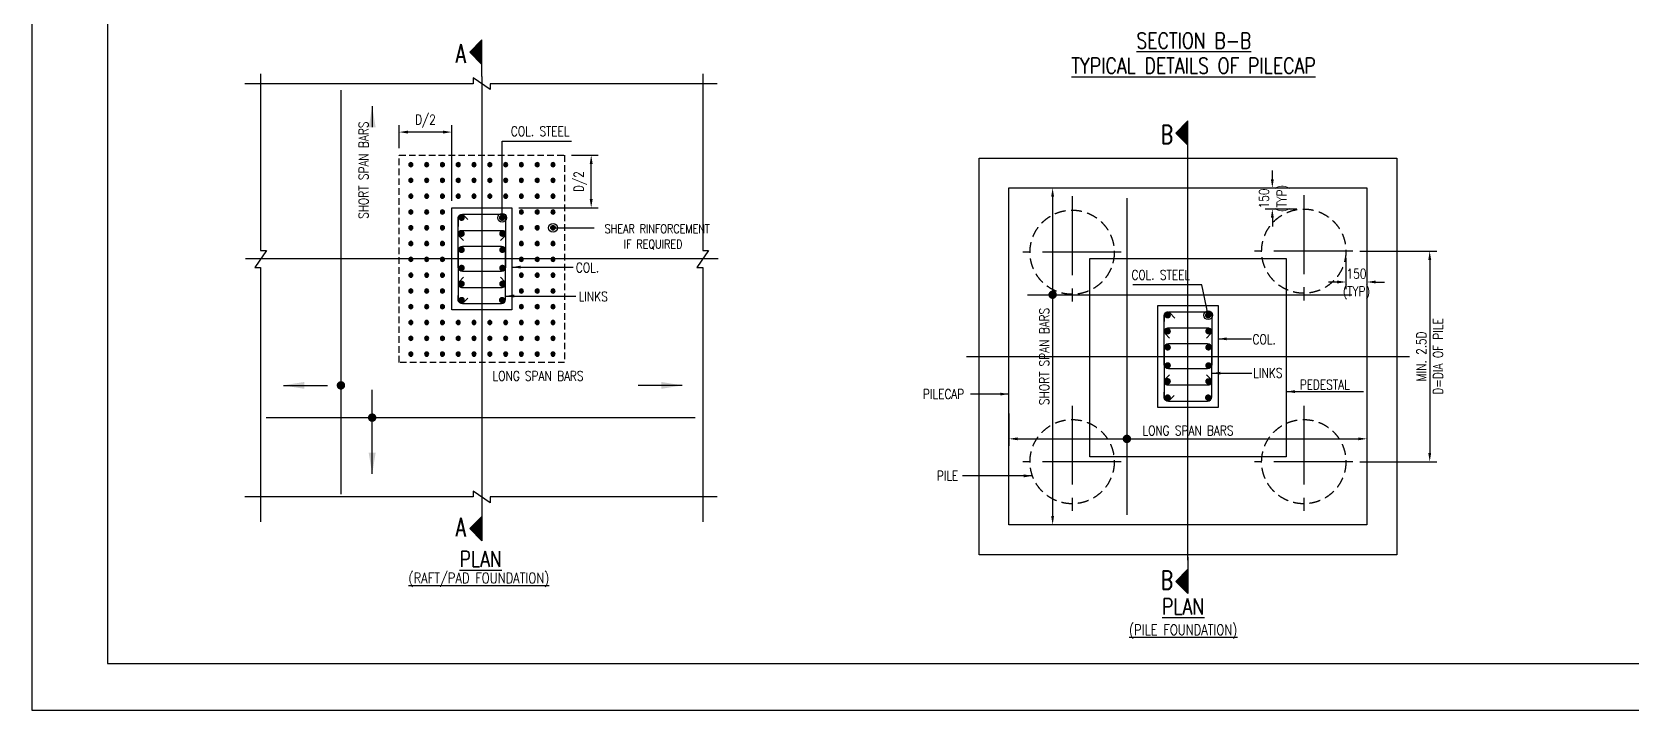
# Model space of a CAD drawing. Extents: x 324505 to 1272425, y -526289 to -156124.
# Drawn here: x 458845 to 504406, y -362395 to -343070 of the extents above; entities that cross this region are included whole.
import ezdxf
from ezdxf.enums import TextEntityAlignment as Align
from ezdxf.lldxf.tags import DXFTag

# ---------------------------------------------------------------- set-up
doc = ezdxf.new("R2010")
doc.units = 0
doc.header["$LTSCALE"] = 500
doc.header["$MEASUREMENT"] = 0
doc.header["$PDMODE"] = 35
doc.header["$PDSIZE"] = -15
doc.linetypes.add('CENTER2', pattern=[1.125, 0.75, -0.125, 0.125, -0.125])
doc.linetypes.add('HIDDEN2', pattern=[0.1875, 0.125, -0.0625])
doc.layers.get('DEFPOINTS').update_dxf_attribs({"color": 4})
for name, color, linetype in [('CEN', 8, 'CENTER'), ('COL', 1, 'Continuous'), ('DIM', 5, 'Continuous'), ('DIM1', 5, 'Continuous'), ('FOOT', 4, 'Continuous'), ('LINK', 2, 'Continuous'), ('MISC', 5, 'Continuous'), ('NO. SECTION', 1, 'Continuous'), ('S-CONCRET LINE', 4, 'Continuous'), ('S-DIM-1', 5, 'Continuous'), ('S-R.C.C. PILE', 2, 'HIDDEN'), ('S-REINFORCEMENT', 6, 'Continuous'), ('S-TEXT-1', 4, 'Continuous'), ('S-TITLE', 6, 'Continuous'), ('s_TITILE', 9, 'Continuous'), ('TEXT1', 2, 'Continuous')]:
    doc.layers.add(name, color=color, linetype=linetype)
doc.styles.add('ROMANS', font='simplex.shx', dxfattribs={"width": 0.8, "height": 275, "bigfont": 'bigfont.shx'})
doc.styles.add('ROMANS22', font='simplex.shx', dxfattribs={"width": 0.8})
tags = doc.linetypes.add('CENTER', pattern=[2, 1.25, -0.25, 0.25, -0.25]).pattern_tags.tags
tags[10:11] = [DXFTag(74, 4), DXFTag(75, 0), DXFTag(340, '0'), DXFTag(46, 1.0), DXFTag(50, 0.0), DXFTag(44, 0.0), DXFTag(45, 0.0)]
tags[8:9] = [DXFTag(74, 4), DXFTag(75, 0), DXFTag(340, '0'), DXFTag(46, 1.0), DXFTag(50, 0.0), DXFTag(44, 0.0), DXFTag(45, 0.0)]
tags[6:7] = [DXFTag(74, 4), DXFTag(75, 0), DXFTag(340, '0'), DXFTag(46, 1.0), DXFTag(50, 0.0), DXFTag(44, 0.0), DXFTag(45, 0.0)]
tags[4:5] = [DXFTag(74, 4), DXFTag(75, 0), DXFTag(340, '0'), DXFTag(46, 1.0), DXFTag(50, 0.0), DXFTag(44, 0.0), DXFTag(45, 0.0)]
tags = doc.linetypes.add('HIDDEN', pattern=[0.375, 0.25, -0.125]).pattern_tags.tags
tags[6:7] = [DXFTag(74, 4), DXFTag(75, 0), DXFTag(340, '0'), DXFTag(46, 1.0), DXFTag(50, 0.0), DXFTag(44, 0.0), DXFTag(45, 0.0)]
tags[4:5] = [DXFTag(74, 4), DXFTag(75, 0), DXFTag(340, '0'), DXFTag(46, 1.0), DXFTag(50, 0.0), DXFTag(44, 0.0), DXFTag(45, 0.0)]
doc.dimstyles.new('DIM 4-100', dxfattribs={"dimscale": 100, "dimtxt": 2.5, "dimasz": 2.5, "dimexe": 1, "dimexo": 1, "dimgap": 1, "dimtad": 1, "dimdec": 0, "dimlfac": 0.25, "dimzin": 0, "dimdsep": 46, "dimtxsty": 'ROMANS22', "dimcen": 2.5, "dimclrd": 5, "dimclre": 5, "dimclrt": 4, "dimadec": 0, "dimazin": 0, "dimtfac": 1, "dimtdec": 0, "dimtmove": 0, "dimatfit": 3, "dimfxl": 0, "dimtolj": 1, "dimtzin": 0, "dimarcsym": 0})
doc.dimstyles.new('dim100', dxfattribs={"dimtxt": 250, "dimasz": 250, "dimexe": 200, "dimexo": 200, "dimgap": 100, "dimtad": 1, "dimdec": 0, "dimzin": 0, "dimdsep": 46, "dimtxsty": 'ROMANS', "dimcen": 0, "dimclrd": 5, "dimclre": 5, "dimclrt": 4, "dimadec": 0, "dimazin": 0, "dimtfac": 1, "dimtdec": 0, "dimtix": 1, "dimtofl": 0, "dimtmove": 2, "dimatfit": 3, "dimfxl": 0, "dimtolj": 1, "dimtzin": 0, "dimlwd": -1, "dimlwe": -1, "dimarcsym": 0})
doc.dimstyles.new('dim25', dxfattribs={"dimtxt": 250, "dimasz": 250, "dimexe": 200, "dimexo": 200, "dimgap": 100, "dimtad": 1, "dimdec": 0, "dimlfac": 0.25, "dimzin": 0, "dimdsep": 46, "dimtxsty": 'ROMANS', "dimcen": 0, "dimclrd": 5, "dimclre": 5, "dimclrt": 4, "dimadec": 0, "dimazin": 0, "dimtfac": 1, "dimtdec": 0, "dimtix": 1, "dimtofl": 0, "dimtmove": 2, "dimatfit": 3, "dimfxl": 0, "dimtolj": 1, "dimtzin": 0, "dimlwd": -1, "dimlwe": -1, "dimarcsym": 0})
doc.dimstyles.new('dim33.33', dxfattribs={"dimtxt": 250, "dimasz": 250, "dimexe": 200, "dimexo": 200, "dimgap": 100, "dimtad": 1, "dimdec": 0, "dimlfac": 0.333331, "dimzin": 0, "dimdsep": 46, "dimtxsty": 'ROMANS', "dimcen": 0, "dimclrd": 5, "dimclre": 5, "dimclrt": 4, "dimadec": 0, "dimazin": 0, "dimtfac": 1, "dimtdec": 0, "dimtix": 1, "dimtofl": 0, "dimtmove": 2, "dimatfit": 3, "dimfxl": 0, "dimtolj": 1, "dimtzin": 0, "dimlwd": -1, "dimlwe": -1, "dimarcsym": 0})

# ---------------------------------------------------------------- blocks, each defined once
blk = doc.blocks.new('*D145')
at = {"layer": 'DEFPOINTS', "color": 0}
for p in [(486682, -353746), (496882, -353746), (496882, -354666)]:
    blk.add_point(p, dxfattribs=at)
at = {"layer": 'S-TEXT-1', "color": 5, "linetype": 'ByBlock'}
for p, q in [((486682, -353946), (486682, -354866)), ((496882, -353946), (496882, -354866)), ((486932, -354666), (496632, -354666))]:
    blk.add_line(p, q, dxfattribs=at)
at = {"layer": 'S-TEXT-1', "color": 5}
for points in [[(486932, -354625), (486932, -354708), (486682, -354666)], [(496632, -354708), (496632, -354625), (496882, -354666)]]:
    blk.add_solid(points, dxfattribs=at)
at = {"layer": 'S-TEXT-1', "color": 4, "insert": (491782, -354429), "char_height": 275, "attachment_point": 5, "style": 'ROMANS'}
blk.add_mtext('\\A1;LONG SPAN BARS ', dxfattribs=at)
blk = doc.blocks.new('*D146')
at = {"layer": 'DEFPOINTS', "color": 0}
for p in [(488345, -347517), (487926, -357117), (488345, -357117)]:
    blk.add_point(p, dxfattribs=at)
at = {"layer": 'S-TEXT-1', "color": 5, "linetype": 'ByBlock'}
for p, q in [((488145, -347517), (487726, -347517)), ((487926, -347767), (487926, -356867)), ((488145, -357117), (487726, -357117))]:
    blk.add_line(p, q, dxfattribs=at)
at = {"layer": 'S-TEXT-1', "color": 5}
for points in [[(487967, -347767), (487884, -347767), (487926, -347517)], [(487884, -356867), (487967, -356867), (487926, -357117)]]:
    blk.add_solid(points, dxfattribs=at)
at = {"layer": 'S-TEXT-1', "color": 4, "insert": (487688, -352317), "char_height": 275, "attachment_point": 5, "rotation": 90, "style": 'ROMANS'}
blk.add_mtext('\\A1;SHORT SPAN BARS', dxfattribs=at)
blk = doc.blocks.new('*D149')
at = {"layer": 'DEFPOINTS', "color": 0}
for p in [(494186, -347517), (495082, -347517), (495082, -348117)]:
    blk.add_point(p, dxfattribs=at)
at = {"layer": 'S-DIM-1', "color": 5}
for p, q in [((494186, -347267), (494186, -347017)), ((494882, -347517), (493986, -347517)), ((494882, -348117), (493986, -348117)), ((494186, -348367), (494186, -348617))]:
    blk.add_line(p, q, dxfattribs=at)
for points in [[(494144, -347267), (494227, -347267), (494186, -347517)], [(494227, -348367), (494144, -348367), (494186, -348117)]]:
    blk.add_solid(points, dxfattribs=at)
at = {"layer": 'S-DIM-1', "color": 4, "char_height": 275, "attachment_point": 5, "rotation": 90, "style": 'ROMANS'}
for s, insert in [('\\A1;150', (493948, -347817)), ('(TYP)', (494495, -347817))]:
    blk.add_mtext(s, dxfattribs=dict(at, insert=insert))
blk = doc.blocks.new('*D150')
at = {"layer": 'DEFPOINTS', "color": 0}
for p in [(496282, -349317), (496882, -349317), (496882, -350196)]:
    blk.add_point(p, dxfattribs=at)
at = {"layer": 'S-DIM-1', "color": 5}
for p, q in [((496282, -349517), (496282, -350396)), ((496882, -349517), (496882, -350396)), ((496032, -350196), (495782, -350196)), ((497132, -350196), (497382, -350196))]:
    blk.add_line(p, q, dxfattribs=at)
for points in [[(496032, -350238), (496032, -350154), (496282, -350196)], [(497132, -350154), (497132, -350238), (496882, -350196)]]:
    blk.add_solid(points, dxfattribs=at)
at = {"layer": 'S-DIM-1', "color": 4, "char_height": 275, "attachment_point": 5, "style": 'ROMANS'}
for s, insert in [('\\A1;150', (496582, -349959)), ('(TYP)', (496582, -350506))]:
    blk.add_mtext(s, dxfattribs=dict(at, insert=insert))
blk = doc.blocks.new('*D163')
at = {"layer": 'DEFPOINTS', "color": 0}
for p in [(496483, -349317), (496483, -355317), (498670, -355317)]:
    blk.add_point(p, dxfattribs=at)
at = {"layer": 'S-DIM-1', "color": 5}
for p, q in [((496683, -349317), (498870, -349317)), ((498670, -349567), (498670, -355067)), ((496683, -355317), (498870, -355317))]:
    blk.add_line(p, q, dxfattribs=at)
for points in [[(498712, -349567), (498629, -349567), (498670, -349317)], [(498629, -355067), (498712, -355067), (498670, -355317)]]:
    blk.add_solid(points, dxfattribs=at)
at = {"layer": 'S-DIM-1', "color": 4, "char_height": 275, "attachment_point": 5, "rotation": 90, "style": 'ROMANS'}
for s, insert in [('D=DIA OF PILE', (498908, -352317)), ('\\A1;MIN. 2.5D', (498433, -352317))]:
    blk.add_mtext(s, dxfattribs=dict(at, insert=insert))
blk = doc.blocks.new('A$C148055D2')
at = {"layer": 'S-REINFORCEMENT', "color": 30, "const_width": 50}
blk.add_lwpolyline([(-25, 0, 1), (25, 0, 1)], format="xyb", close=True, dxfattribs=at)
at = {"layer": 'S-REINFORCEMENT'}
blk.add_circle((0, 0), 50, dxfattribs=at)
blk = doc.blocks.new('*D1540')
at = {"layer": 'DEFPOINTS', "color": 0}
for p in [(474021, -346583), (474779, -346583), (472521, -348083)]:
    blk.add_point(p, dxfattribs=at)
at = {"layer": 'S-CONCRET LINE', "color": 5}
for p, q in [((474221, -346583), (474979, -346583)), ((474779, -347833), (474779, -346833)), ((472721, -348083), (474979, -348083))]:
    blk.add_line(p, q, dxfattribs=at)
for points in [[(474820, -346833), (474737, -346833), (474779, -346583)], [(474737, -347833), (474820, -347833), (474779, -348083)]]:
    blk.add_solid(points, dxfattribs=at)
at = {"layer": 'S-CONCRET LINE', "color": 4, "insert": (474469, -347333), "char_height": 275, "attachment_point": 5, "rotation": 90, "style": 'ROMANS'}
blk.add_mtext('\\A1;D/2', dxfattribs=at)
blk = doc.blocks.new('*D1547')
at = {"layer": 'DEFPOINTS', "color": 0}
for p in [(469307, -345923), (469307, -346583), (470807, -348083)]:
    blk.add_point(p, dxfattribs=at)
at = {"layer": 'S-CONCRET LINE', "color": 5}
for p, q in [((469307, -346383), (469307, -345723)), ((470807, -347883), (470807, -345723)), ((470557, -345923), (469557, -345923))]:
    blk.add_line(p, q, dxfattribs=at)
for points in [[(469557, -345882), (469557, -345965), (469307, -345923)], [(470557, -345965), (470557, -345882), (470807, -345923)]]:
    blk.add_solid(points, dxfattribs=at)
at = {"layer": 'S-CONCRET LINE', "color": 4, "insert": (470057, -345614), "char_height": 275, "attachment_point": 5, "style": 'ROMANS'}
blk.add_mtext('\\A1;D/2', dxfattribs=at)
blk = doc.blocks.new('zw$155A')
at = {"layer": 's_TITILE', "color": 7}
blk.add_lwpolyline([(0, 0), (88000, 0), (88000, 58000), (0, 58000)], close=True, dxfattribs=at)
at = {"layer": 's_TITILE', "color": 1}
blk.add_lwpolyline([(1300, 800), (78500, 800), (78500, 57200), (1300, 57200)], close=True, dxfattribs=at)

msp = doc.modelspace()

# ---------------------------------------------------------------- hatches: boundary and pattern name
at = {"layer": 'NO. SECTION', "ltscale": 5}
h = msp.add_hatch(dxfattribs=at)
h.set_pattern_fill('ANSI31', color=256, scale=220.680914, angle=90, style=0)
h.set_pattern_definition([(225, (474017.764, -252878.242), (-19.505621, 19.505621), [])])
h.paths.add_polyline_path([(471321.946, -343646.102), (471663.872, -343298.115), (471663.872, -343994.09)])
h = msp.add_hatch(dxfattribs=at)
h.set_pattern_fill('ANSI31', color=256, scale=220.680914, angle=90, style=0)
h.set_pattern_definition([(225, (494135.596, -250468.587), (-19.505621, 19.505621), [])])
h.paths.add_polyline_path([(491439.779, -345952.927), (491781.704, -345604.94), (491781.704, -346300.915)])
h = msp.add_hatch(dxfattribs=at)
h.set_pattern_fill('ANSI31', color=256, scale=220.680914, angle=90, style=0)
h.set_pattern_definition([(225, (474017.764, -250348.242), (-19.505621, 19.505621), [])])
h.paths.add_polyline_path([(471321.946, -357223.277), (471663.872, -357571.264), (471663.872, -356875.289)])
h = msp.add_hatch(dxfattribs=at)
h.set_pattern_fill('ANSI31', color=256, scale=220.680914, angle=90, style=0)
h.set_pattern_definition([(225, (494135.596, -251855.205), (-19.505621, 19.505621), [])])
h.paths.add_polyline_path([(491439.779, -358730.24), (491781.704, -359078.227), (491781.704, -358382.252)])

# ---------------------------------------------------------------- linework, layer by layer
at = {"layer": 'CEN'}
for p, q in [((471663.872, -344338.573), (471663.872, -356530.806)), ((491781.704, -358119.298), (491781.704, -346514.185)), ((478398.189, -349537.689), (464929.555, -349537.689)), ((485468.419, -352316.741), (498094.99, -352316.741))]:
    msp.add_line(p, q, dxfattribs=at)
at = {"layer": 'COL', "color": 8, "linetype": 'HIDDEN2', "ltscale": 3}
msp.add_lwpolyline([(469306.969, -352492.276), (469306.969, -346583.103), (474020.775, -346583.103), (474020.775, -352492.276)], close=True, dxfattribs=at)
at = {"layer": 'COL', "color": 4}
for points in [[(470806.969, -350992.276), (470806.969, -348083.103), (472520.775, -348083.103), (472520.775, -350992.276)], [(490924.801, -353771.328), (490924.801, -350862.155), (492638.607, -350862.155), (492638.607, -353771.328)]]:
    msp.add_lwpolyline(points, close=True, dxfattribs=at)
at = {"layer": 'DEFPOINTS', "color": 0, "linetype": 'ByBlock'}
for p in [(472520.775, -348083.103), (470806.969, -350992.276), (492638.607, -350862.155), (490924.801, -353771.328)]:
    msp.add_point(p, dxfattribs=at)
at = {"layer": 'DIM', "color": 8}
for points in [[(478366.04, -344547.481), (471903.457, -344547.481), (471903.457, -344713.845), (471416.64, -344381.117), (471416.64, -344547.481), (464907.927, -344547.481)], [(465360.12, -344259.815), (465360.12, -349297.923), (465526.484, -349297.923), (465193.756, -349784.74), (465360.12, -349784.74), (465360.12, -357033.932)], [(477954.997, -344259.815), (477954.997, -349297.923), (478121.361, -349297.923), (477788.633, -349784.74), (477954.997, -349784.74), (477954.997, -357033.932)], [(478366.04, -356319.284), (471903.457, -356319.284), (471903.457, -356485.648), (471416.64, -356152.92), (471416.64, -356319.284), (464907.927, -356319.284)]]:
    msp.add_lwpolyline(points, dxfattribs=at)
at = {"layer": 'DIM'}
for points in [[(468538.535, -344737.396, 0, 210.546, 0), (468538.535, -345188.565, 0, 0, 0), (468538.535, -344737.396, 0, 0, 0), (468538.535, -355664.712, 210.546, 0, 0), (468538.535, -356115.881, 210.546, 0, 0)], [(477824.138, -353142.612, 0, 210.546, 0), (477372.969, -353142.612, 0, 0, 0), (477824.138, -353142.612, 0, 0, 0), (466007.17, -353142.612, 210.546, 0, 0), (465556.001, -353142.612, 210.546, 0, 0)]]:
    msp.add_lwpolyline(points, format="xyseb", dxfattribs=at)
at = {"layer": 'FOOT', "color": 8, "linetype": 'HIDDEN', "ltscale": 5}
msp.add_lwpolyline([(485829.496, -346664.533), (497733.912, -346664.533), (497733.912, -357968.95), (485829.496, -357968.95)], close=True, dxfattribs=at)
at = {"layer": 'FOOT', "linetype": 'Continuous'}
msp.add_lwpolyline([(486681.704, -347516.741), (496881.704, -347516.741), (496881.704, -357116.741), (486681.704, -357116.741)], close=True, dxfattribs=at)
at = {"layer": 'LINK'}
for points in [[(471267.638, -348419.332), (471148.676, -348300.371, 0.677498569), (470987.436, -348383.882), (470987.436, -348616.061)], [(470987.436, -348555.018), (470987.436, -348383.882, -0.66241813), (471148.676, -348300.371), (471163.641, -348315.336)], [(471141.125, -349016.952), (471017.349, -348885.676, -0.657599654), (471086.47, -348725.504), (472245.307, -348725.504, -0.657599654), (472314.428, -348885.676), (472190.652, -349016.952)], [(471141.125, -350058.427), (471017.349, -350189.703, 0.657599654), (471086.47, -350349.875), (472245.307, -350349.875, 0.657599654), (472314.428, -350189.703), (472190.652, -350058.427)], [(471267.638, -350656.046), (471148.676, -350775.008, -0.677498569), (470987.436, -350691.496), (470987.436, -350578.061)], [(491408.97, -351222.885), (491266.509, -351079.423, 0.687558602), (491105.269, -351170.531), (491105.269, -351323.303)], [(491258.957, -351796.004), (491135.182, -351664.728, -0.657599654), (491204.302, -351504.556), (492363.14, -351504.556, -0.657599654), (492432.261, -351664.728), (492308.485, -351796.004)], [(491258.957, -352837.479), (491135.182, -352968.755, 0.657599654), (491204.302, -353128.927), (492363.14, -353128.927, 0.657599654), (492432.261, -352968.755), (492308.485, -352837.479)], [(491385.47, -353435.098), (491266.509, -353554.06, -0.677498569), (491105.269, -353470.549), (491105.269, -353337.803)]]:
    msp.add_lwpolyline(points, format="xyb", dxfattribs=at)
for points in [[(470987.436, -349772.917), (470987.436, -348383.882, -0.414213562), (471107.748, -348263.57), (472219.996, -348263.57, -0.414213562), (472340.307, -348383.882), (472340.307, -349772.917, -0.414213562), (472219.996, -349893.229), (471107.748, -349893.229, -0.414213562)], [(470987.436, -349302.461), (470987.436, -350691.496, 0.414213562), (471107.748, -350811.808), (472219.996, -350811.808, 0.414213562), (472340.307, -350691.496), (472340.307, -349302.461, 0.414213562), (472219.996, -349182.15), (471107.748, -349182.15, 0.414213562)], [(491105.269, -352551.969), (491105.269, -351162.934, -0.414213562), (491225.58, -351042.623), (492337.828, -351042.623, -0.414213562), (492458.14, -351162.934), (492458.14, -352551.969, -0.414213562), (492337.828, -352672.281), (491225.58, -352672.281, -0.414213562)], [(491105.269, -352081.514), (491105.269, -353470.549, 0.414213562), (491225.58, -353590.86), (492337.828, -353590.86, 0.414213562), (492458.14, -353470.549), (492458.14, -352081.514, 0.414213562), (492337.828, -351961.202), (491225.58, -351961.202, 0.414213562)]]:
    msp.add_lwpolyline(points, format="xyb", close=True, dxfattribs=at)
at = {"layer": 'MISC', "const_width": 120.312}
for points in [[(487865.59, -350558.53, 1), (487985.902, -350558.53, 1)], [(467588.077, -353142.612, 1), (467708.389, -353142.612, 1)], [(468478.379, -354061.788, 1), (468598.691, -354061.788, 1)], [(489981.756, -354666.442, 1), (490102.068, -354666.442, 1)]]:
    msp.add_lwpolyline(points, format="xyb", close=True, dxfattribs=at)
at = {"layer": 'NO. SECTION'}
for p, q in [((471663.872, -343298.115), (471321.946, -343646.102)), ((471663.872, -344338.573), (471663.872, -343298.115)), ((471663.872, -343994.09), (471321.946, -343646.102)), ((491781.704, -345604.94), (491439.779, -345952.927)), ((491781.704, -346514.185), (491781.704, -345604.94)), ((491781.704, -346300.915), (491439.779, -345952.927)), ((471663.872, -356530.806), (471663.872, -357571.264)), ((471663.872, -356875.289), (471321.946, -357223.277)), ((471663.872, -357571.264), (471321.946, -357223.277)), ((491781.704, -358037.769), (491781.704, -359078.227)), ((491781.704, -358382.252), (491439.779, -358730.24)), ((491781.704, -359078.227), (491439.779, -358730.24))]:
    msp.add_line(p, q, dxfattribs=at)
at = {"layer": 'S-R.C.C. PILE', "color": 8, "linetype": 'CENTER2', "ltscale": 6}
for p, q in [((488481.704, -347752.061), (488481.704, -350942.819)), ((495081.704, -347721.363), (495081.704, -350912.12)), ((489882.923, -349347.44), (487080.485, -349347.44)), ((496482.923, -349316.741), (493680.485, -349316.741)), ((488481.704, -353721.363), (488481.704, -356912.12)), ((495081.704, -353721.363), (495081.704, -356912.12)), ((489882.923, -355316.741), (487080.485, -355316.741)), ((496482.923, -355316.741), (493680.485, -355316.741))]:
    msp.add_line(p, q, dxfattribs=at)
at = {"layer": 'S-R.C.C. PILE', "color": 8, "linetype": 'Continuous'}
msp.add_lwpolyline([(488981.704, -355178.803), (488981.704, -349524.217), (494581.704, -349524.217), (494581.704, -355178.803)], close=True, dxfattribs=at)
at = {"layer": 'S-R.C.C. PILE', "color": 8, "linetype": 'HIDDEN2', "ltscale": 5}
for centre in [(488481.704, -349347.44), (495081.704, -349316.741), (488481.704, -355316.741), (495081.704, -355316.741)]:
    msp.add_circle(centre, 1200, dxfattribs=at)
at = {"layer": 'S-REINFORCEMENT'}
for p, q in [((467648.233, -344731.481), (467648.233, -356238.885)), ((490041.912, -347807.969), (490041.912, -356828.294)), ((487210.015, -350558.53), (496446.844, -350558.53)), ((465514.565, -354061.788), (477743.9, -354061.788))]:
    msp.add_line(p, q, dxfattribs=at)
at = {"layer": 'S-REINFORCEMENT', "const_width": 90.234}
for points in [[(471041.353, -348366.004, 1), (471131.587, -348366.004, 1)], [(472284.782, -348364.442, -1), (472194.548, -348364.442, -1)], [(471041.353, -348820.504, 1), (471131.587, -348820.504, 1)], [(472292.782, -348818.942, -1), (472202.548, -348818.942, -1)], [(471041.353, -349281.519, 1), (471131.587, -349281.519, 1)], [(472292.782, -349279.957, -1), (472202.548, -349279.957, -1)], [(471041.353, -349793.86, -1), (471131.587, -349793.86, -1)], [(472292.782, -349795.421, 1), (472202.548, -349795.421, 1)], [(471041.353, -350246.375, -1), (471131.587, -350246.375, -1)], [(472292.782, -350247.936, 1), (472202.548, -350247.936, 1)], [(471041.353, -350709.375, -1), (471131.587, -350709.375, -1)], [(472284.782, -350710.936, 1), (472194.548, -350710.936, 1)], [(491159.185, -351145.056, 1), (491249.419, -351145.056, 1)], [(492402.615, -351143.494, -1), (492312.381, -351143.494, -1)], [(491159.185, -351599.556, 1), (491249.419, -351599.556, 1)], [(492410.615, -351597.994, -1), (492320.381, -351597.994, -1)], [(491159.185, -352060.571, 1), (491249.419, -352060.571, 1)], [(492410.615, -352059.009, -1), (492320.381, -352059.009, -1)], [(491159.185, -352572.912, -1), (491249.419, -352572.912, -1)], [(492410.615, -352574.473, 1), (492320.381, -352574.473, 1)], [(491159.185, -353025.427, -1), (491249.419, -353025.427, -1)], [(492410.615, -353026.988, 1), (492320.381, -353026.988, 1)], [(491159.185, -353488.427, -1), (491249.419, -353488.427, -1)], [(492402.615, -353489.988, 1), (492312.381, -353489.988, 1)]]:
    msp.add_lwpolyline(points, format="xyb", close=True, dxfattribs=at)

# ---------------------------------------------------------------- block references
at = {"xscale": 1.65719696969697, "yscale": 1.65719696969697, "zscale": 1.65719696969697}
msp.add_blockref('zw$155A', (458845.436, -362394.982), dxfattribs=at)
at = {"layer": 'S-REINFORCEMENT', "color": 2, "ltscale": 4, "xscale": -1.18125, "yscale": 1.18125, "zscale": 1.18125, "rotation": 180.0000273131162}
for p in [(469640.654, -346850.662), (470090.654, -346850.662), (470540.654, -346850.662), (470990.654, -346850.662), (471440.654, -346850.662), (471890.654, -346850.662), (472340.654, -346850.662), (472790.654, -346850.662), (473240.654, -346850.662), (473690.654, -346850.662), (469640.654, -347300.662), (470090.654, -347300.662), (470540.654, -347300.662), (470990.654, -347300.662), (471440.654, -347300.662), (471890.654, -347300.662), (472340.654, -347300.662), (472790.654, -347300.662), (473240.654, -347300.662), (473690.654, -347300.662), (469640.654, -347750.662), (470090.654, -347750.662), (470540.654, -347750.662), (470990.654, -347750.662), (471440.654, -347750.662), (471890.654, -347750.662), (472340.654, -347750.662), (472790.654, -347750.662), (473240.654, -347750.662), (473690.654, -347750.662), (469640.654, -348200.662), (470090.654, -348200.662), (470540.654, -348200.662), (472790.654, -348200.662), (473240.654, -348200.662), (473690.654, -348200.662), (469640.654, -348650.662), (470090.654, -348650.662), (470540.654, -348650.662), (472790.654, -348650.662), (473240.654, -348650.662), (473690.654, -348650.662), (469640.654, -349100.662), (470090.654, -349100.662), (470540.654, -349100.662), (472790.654, -349100.662), (473240.654, -349100.662), (473690.654, -349100.662), (469640.654, -349550.662), (470090.654, -349550.662), (470540.654, -349550.662), (472790.654, -349550.662), (473240.654, -349550.662), (473690.654, -349550.662), (469640.654, -350000.662), (470090.654, -350000.662), (470540.654, -350000.662), (472790.654, -350000.662), (473240.654, -350000.662), (473690.654, -350000.662), (469640.654, -350450.662), (470090.654, -350450.662), (470540.654, -350450.662), (472790.654, -350450.662), (473240.654, -350450.662), (473690.654, -350450.662), (469640.654, -350900.662), (470090.654, -350900.662), (470540.654, -350900.662), (472790.654, -350900.662), (473240.654, -350900.662), (473690.654, -350900.662), (469640.654, -351350.662), (470090.654, -351350.662), (470540.654, -351350.662), (470990.654, -351350.662), (471440.654, -351350.662), (471890.654, -351350.662), (472340.654, -351350.662), (472790.654, -351350.662), (473240.654, -351350.662), (473690.654, -351350.662), (469640.654, -351800.662), (470090.654, -351800.662), (470540.654, -351800.662), (470990.654, -351800.662), (471440.654, -351800.662), (471890.654, -351800.662), (472340.654, -351800.662), (472790.654, -351800.662), (473240.654, -351800.662), (473690.654, -351800.662), (469640.654, -352250.662), (470090.654, -352250.662), (470540.654, -352250.662), (470990.654, -352250.662), (471440.654, -352250.662), (471890.654, -352250.662), (472340.654, -352250.662), (472790.654, -352250.662), (473240.654, -352250.662), (473690.654, -352250.662)]:
    msp.add_blockref('A$C148055D2', p, dxfattribs=at)

# ---------------------------------------------------------------- texts
at = {"layer": 'NO. SECTION', "style": 'ROMANS', "width": 0.7}
for s, p in [('A', (471062.867, -343685.278)), ('B', (491180.7, -345992.104)), ('A', (471062.867, -357184.1)), ('B', (491180.7, -358691.064))]:
    msp.add_text(s, height=533.333, dxfattribs=at).set_placement(p, align=Align.MIDDLE)
at = {"layer": 'S-TEXT-1', "linetype": 'ByBlock', "style": 'ROMANS', "width": 0.8}
msp.add_text('SHORT SPAN BARS', height=275, rotation=90, dxfattribs=at).set_placement((468429.734, -348397.266))
for s, p in [('COL. STEEL', (472491.945, -346037.677)), ('COL.', (474341.399, -349922.544)), ('COL. STEEL', (490171.061, -350131.92)), ('LINKS', (474422.221, -350746.489)), ('COL.', (493624.453, -351967.515)), ('LONG SPAN BARS', (471968.624, -353010.54)), ('LINKS', (493643.18, -352923.762)), ('PEDESTAL', (494967.114, -353259.217)), ('PILECAP', (484228.997, -353527.085)), ('PILE', (484625.453, -355857.452))]:
    msp.add_text(s, height=275, dxfattribs=at).set_placement(p)
at = {"layer": 'S-TEXT-1', "style": 'ROMANS', "width": 0.8}
msp.add_text('SHEAR RINFORCEMENT', height=250, rotation=0.0000007, dxfattribs=at).set_placement((476659.761, -348678.091, 0), align=Align.MIDDLE)
msp.add_text('IF REQUIRED', height=250, dxfattribs=at).set_placement((476543.174, -349129.694, 0), align=Align.MIDDLE)
at = {"layer": 'S-TITLE', "style": 'ROMANS', "width": 0.8}
for s, p in [('%%USECTION B-B', (491949.264, -343315.845)), ('%%UTYPICAL DETAILS OF PILECAP', (491940.313, -344031.627))]:
    msp.add_text(s, height=450, dxfattribs=at).set_placement(p, align=Align.MIDDLE)
msp.add_text('%%UPLAN', height=450, dxfattribs=at).set_placement((471629.686, -358092.869), align=Align.MIDDLE_CENTER)
msp.add_text('%%UPLAN', height=450, dxfattribs=at).set_placement((491647.157, -359670.296), align=Align.CENTER)
at = {"layer": 'TEXT1', "linetype": 'ByBlock', "style": 'ROMANS', "width": 0.8}
for s, p in [('%%U(RAFT/PAD FOUNDATION)', (471579.186, -358633.206)), ('%%U(PILE FOUNDATION)', (491647.157, -360109.778))]:
    msp.add_text(s, height=300, dxfattribs=at).set_placement(p, align=Align.MIDDLE_CENTER)

# ---------------------------------------------------------------- dimensions: what is measured, and where the dimension line sits
at = {"layer": 'S-CONCRET LINE'}
dim = msp.add_linear_dim(base=(469306.969, -345923.29, 0), p1=(470806.969, -348083.103), p2=(469306.969, -346583.103), text='D/2', dimstyle='dim100', override={"dimtxsty": 'ROMANS', "dimarcsym": 1}, dxfattribs=at)
dim.commit()
dim.dimension.update_dxf_attribs({"geometry": '*D1547', "text_midpoint": (470056.969, -345613.766, 0)})
dim = msp.add_linear_dim(base=(474778.712, -346583.103, 0), p1=(472520.775, -348083.103), p2=(474020.775, -346583.103), angle=90, text='D/2', dimstyle='dim100', override={"dimtxsty": 'ROMANS', "dimarcsym": 1}, dxfattribs=at)
dim.commit()
dim.dimension.update_dxf_attribs({"geometry": '*D1540', "text_midpoint": (474469.189, -347333.103, 0)})
at = {"layer": 'S-DIM-1'}
for base, p1, p2, text, picture, middle in [((494185.824, -347516.741), (495081.704, -348116.741), (495081.704, -347516.741), '<>\\X(TYP)', '*D149', (494185.824, -347816.741)), ((498670.31, -355316.741), (496482.923, -349316.741), (496482.923, -355316.741), 'MIN. 2.5D\\XD=DIA OF PILE', '*D163', (498670.31, -352316.741))]:
    dim = msp.add_linear_dim(base=base, p1=p1, p2=p2, angle=90, text=text, dimstyle='dim25', dxfattribs=at)
    dim.commit()
    dim.dimension.update_dxf_attribs({"geometry": picture, "text_midpoint": middle})
dim = msp.add_linear_dim(base=(496881.704, -350196.166), p1=(496281.704, -349316.741), p2=(496881.704, -349316.741), text='<>\\X(TYP)', dimstyle='dim25', dxfattribs=at)
dim.commit()
dim.dimension.update_dxf_attribs({"geometry": '*D150', "text_midpoint": (496581.704, -350196.166)})
at = {"layer": 'S-TEXT-1', "linetype": 'ByBlock'}
dim = msp.add_linear_dim(base=(487925.746, -357116.741), p1=(488345.424, -347516.741), p2=(488345.424, -357116.741), angle=90, text='SHORT SPAN BARS', dimstyle='dim33.33', dxfattribs=at)
dim.commit()
dim.dimension.update_dxf_attribs({"geometry": '*D146', "text_midpoint": (487688.246, -352316.741)})
dim = msp.add_linear_dim(base=(496881.704, -354666.442), p1=(486681.704, -353746.043), p2=(496881.704, -353746.043), text='LONG SPAN BARS ', dimstyle='dim33.33', dxfattribs=at)
dim.commit()
dim.dimension.update_dxf_attribs({"geometry": '*D145', "text_midpoint": (491781.704, -354428.942)})

# ---------------------------------------------------------------- leaders
at = {"layer": 'DIM'}
for points, override in [([(468538.535, -345188.565), (468538.535, -345785.403)], {"dimasz": 600}), ([(472239.665, -348364.442), (472239.665, -346185.315), (474217.387, -346185.315)], {"dimldrblk": 'Origin2'}), ([(473690.654, -348650.662), (474859.604, -348650.662)], {"dimldrblk": 'Origin2'}), ([(492357.498, -351143.494), (492178.464, -350279.558), (490206.672, -350279.558)], {"dimldrblk": 'Origin2'}), ([(466007.17, -353142.612), (467265.894, -353142.612)], {"dimasz": 600}), ([(477372.969, -353142.612), (476114.245, -353142.612)], {"dimasz": 600}), ([(468538.535, -355664.712), (468538.535, -353273.874)], {"dimasz": 600})]:
    msp.add_leader(points, dimstyle='dim25', override=override, dxfattribs=at)
for points in [[(472520.775, -349771.738), (474261.041, -349771.738)], [(472337.089, -350595.682), (474341.863, -350595.682)]]:
    msp.add_leader(points, dimstyle='dim25', dxfattribs=at)
at = {"layer": 'DIM1', "linetype": 'Continuous'}
for points in [[(492638.607, -351816.506), (493595.659, -351816.506)], [(492458.14, -352795.239), (493601.191, -352795.239)], [(494581.704, -353319.875), (496783.442, -353319.875)]]:
    msp.add_leader(points, dimstyle='DIM 4-100', dxfattribs=at)
for points in [[(486681.704, -353390.878), (485584.906, -353390.878)], [(487354.945, -355721.245), (485361.984, -355721.245)]]:
    msp.add_leader(points, dimstyle='DIM 4-100', override={"dimtxt": 2.5}, dxfattribs=at)

doc.saveas('drawing.dxf')
